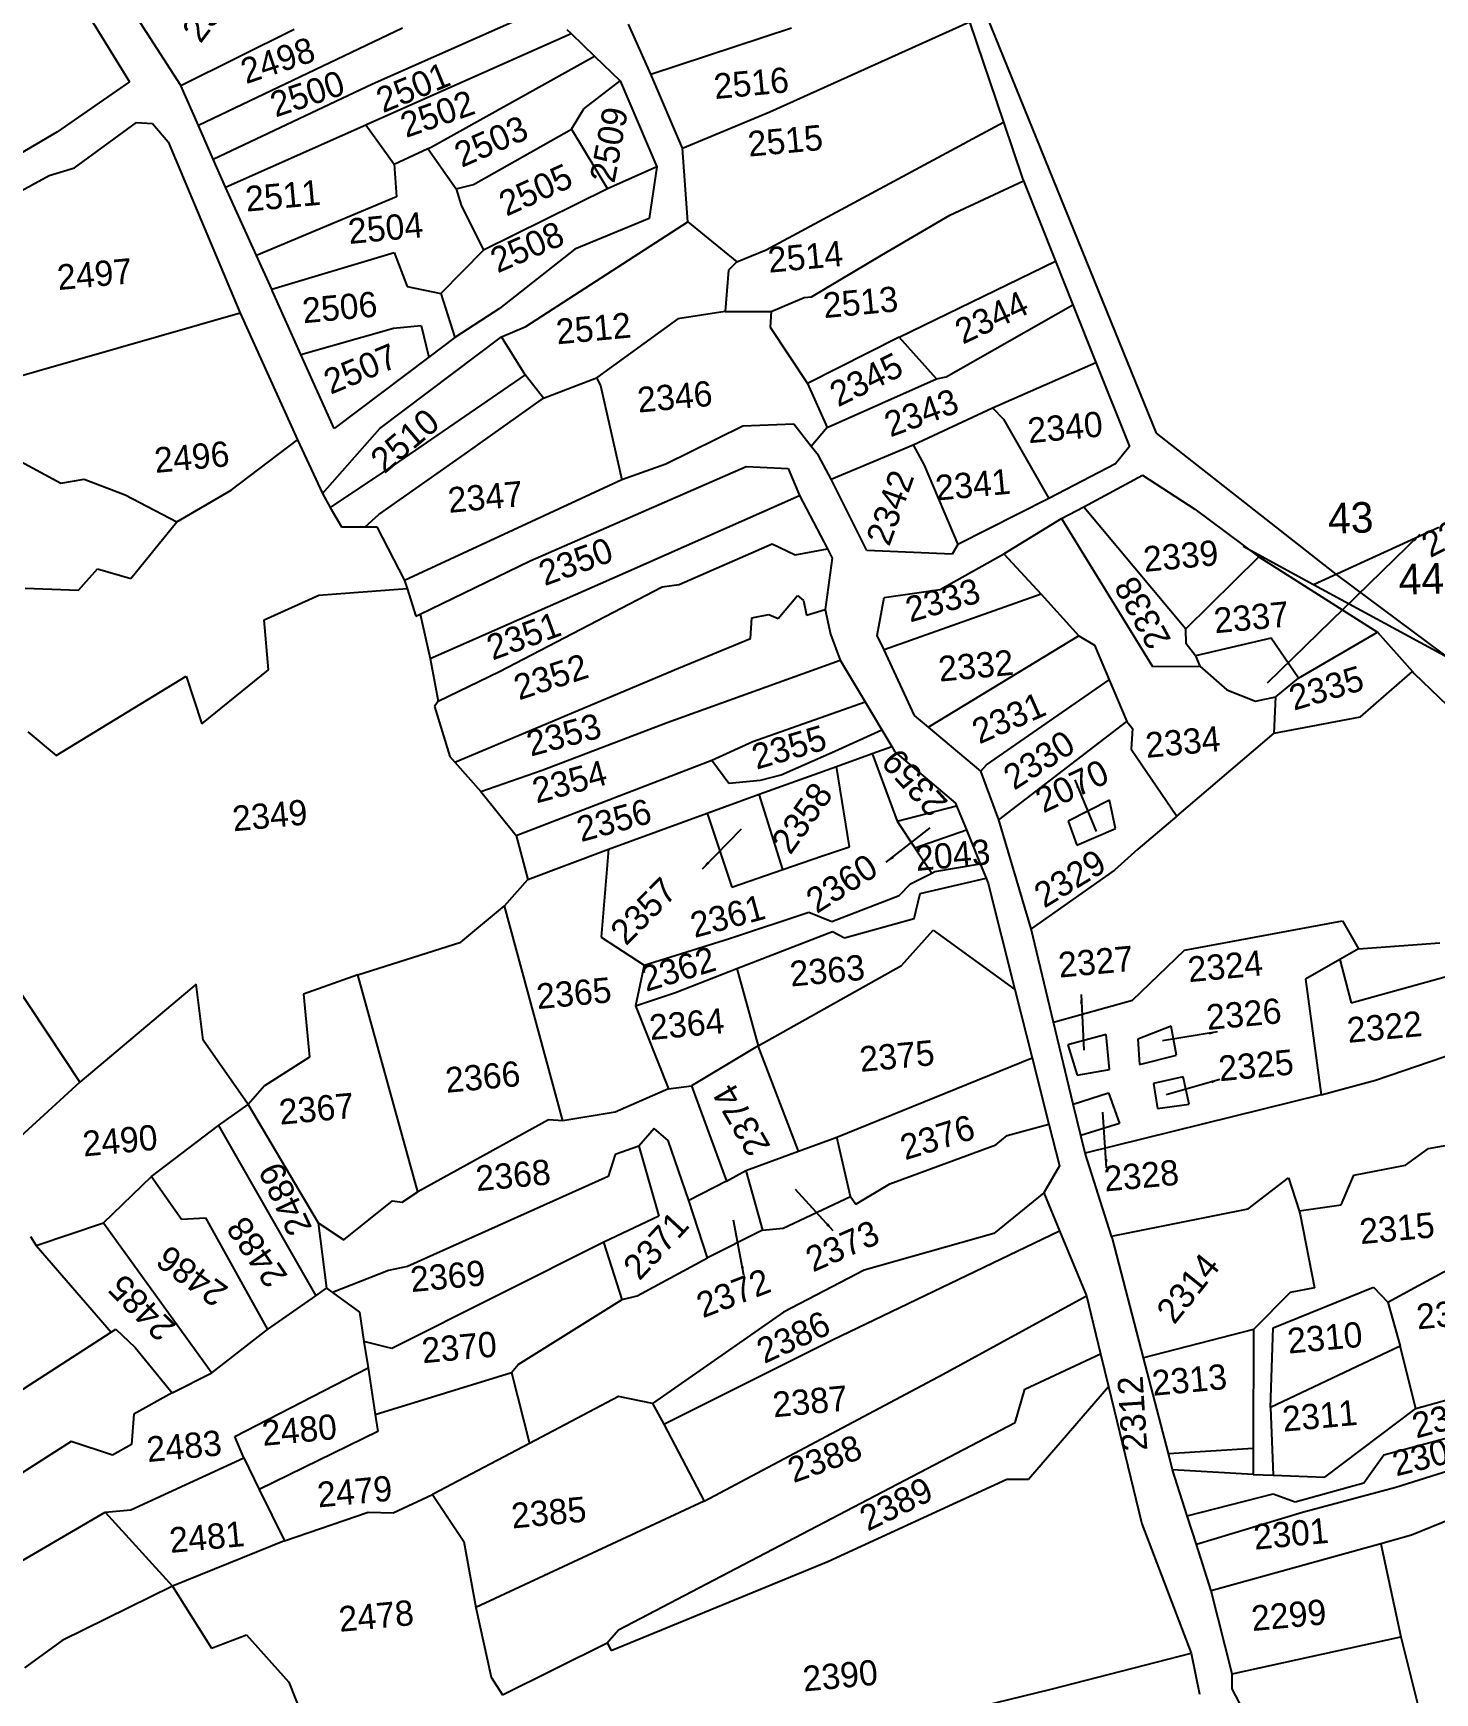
# Model space of a CAD drawing. Header units: metres. Extents: x 277585 to 230369286191, y 2057030 to 115415464409.
# Drawn here: x 278152.8 to 278559, y 2059561.3 to 2060042.1 of the extents above; entities that cross this region are included whole.
import ezdxf
from ezdxf.enums import TextEntityAlignment as Align

# ---------------------------------------------------------------- set-up
doc = ezdxf.new("R2010")
doc.units = ezdxf.units.M
doc.header["$MEASUREMENT"] = 0
for name, color, linetype in [('POLY_PARCEL', 6, 'Continuous'), ('POLY_ROAD', 30, 'Continuous'), ('TEXT_PARCEL', 7, 'Continuous'), ('V_BOUND_LINE', 7, 'Continuous')]:
    doc.layers.add(name, color=color, linetype=linetype)
doc.styles.add('TEXT_MAP', font='', dxfattribs={"height": 1.8})
doc.styles.get('TEXT_MAP').set_extended_font_data('Kruti Dev 050')
doc.dimstyles.get("Standard").update_dxf_attribs({"dimtxt": 0.18, "dimasz": 0.18, "dimexe": 0.18, "dimexo": 0.0625, "dimgap": 0.09, "dimtad": 0, "dimtih": 1, "dimtoh": 1, "dimdec": 4, "dimzin": 0, "dimdsep": 46, "dimtxsty": 'Standard', "dimcen": 0.09, "dimadec": 0, "dimazin": 0, "dimtfac": 1, "dimtdec": 4, "dimtofl": 0, "dimtmove": 0, "dimatfit": 3, "dimfxl": 1, "dimtolj": 1, "dimtzin": 0, "dimarcsym": 0})

msp = doc.modelspace()

# ---------------------------------------------------------------- linework, layer by layer
at = {"layer": 'POLY_PARCEL'}
for p, q in [((278251.17, 2060027.43), (278305.03, 2060051.34)), ((278195.59, 2060026.97), (278228.46, 2060043.27)), ((278259.89, 2060043.57), (278200.73, 2060015.36)), ((278249.81, 2060015.86), (278308.7, 2060042.04)), ((278331.82, 2060030.28), (278372.58, 2060043.67)), ((278366.29, 2060019.32), (278424.15, 2060045.42)), ((278267.98, 2060009.04), (278315.55, 2060035.48)), ((278205.04, 2060005.62), (278251.17, 2060027.43)), ((278312.46, 2060020.24), (278322.98, 2060028.37)), ((278308.88, 2060014.31), (278312.46, 2060020.24)), ((278341.04, 2060008.78), (278366.29, 2060019.32)), ((278208.62, 2059997.53), (278249.25, 2060015.61)), ((278249.25, 2060015.61), (278249.81, 2060015.86)), ((278249.25, 2060015.61), (278257.48, 2060004.17)), ((278280.42, 2059998.28), (278308.88, 2060014.31)), ((278308.88, 2060014.31), (278319.25, 2059997.03)), ((278365.26, 2059979.32), (278434.01, 2060016.36)), ((278257.48, 2060004.17), (278267.2, 2060008.68)), ((278267.2, 2060008.68), (278267.98, 2060009.04)), ((278267.2, 2060008.68), (278275.42, 2059997.08)), ((278257.48, 2060004.17), (278258.11, 2059994.74)), ((278333.6, 2060003.4), (278319.25, 2059997.03)), ((278418.52, 2059989.42), (278439.83, 2059999.35)), ((278258.11, 2059994.74), (278217.57, 2059977.74)), ((278275.42, 2059997.08), (278280.42, 2059998.28)), ((278275.42, 2059997.08), (278276.84, 2059992.35)), ((278319.25, 2059997.03), (278283.34, 2059979.24)), ((278276.84, 2059992.35), (278283.34, 2059979.24)), ((278398.69, 2059977.83), (278418.52, 2059989.42)), ((278342.57, 2059987.45), (278356.76, 2059975.87)), ((278283.34, 2059979.24), (278270.95, 2059966.73)), ((278356.76, 2059975.87), (278365.26, 2059979.32)), ((278222, 2059967.96), (278257.42, 2059978.61)), ((278257.42, 2059978.61), (278261.26, 2059968.75)), ((278356.76, 2059975.87), (278354.37, 2059973.5)), ((278378.42, 2059965.73), (278398.69, 2059977.83)), ((278403.75, 2059954.07), (278449.12, 2059976.05)), ((278354.37, 2059973.5), (278353.34, 2059961.53)), ((278261.26, 2059968.75), (278270.95, 2059966.73)), ((278270.95, 2059966.73), (278275.08, 2059953.96)), ((278366.69, 2059961.54), (278376.3, 2059965.53)), ((278376.3, 2059965.53), (278378.42, 2059965.73)), ((278212.79, 2059961.03), (278126.33, 2059936.2)), ((278353.34, 2059961.53), (278339.68, 2059959.36)), ((278353.34, 2059961.53), (278366.69, 2059961.54)), ((278366.69, 2059961.54), (278366.4, 2059957)), ((278417.42, 2059942.52), (278454.14, 2059963.47)), ((278230.44, 2059949.07), (278257.27, 2059956.7)), ((278257.27, 2059956.7), (278265.24, 2059957.44)), ((278265.24, 2059957.44), (278267.49, 2059948.26)), ((278339.68, 2059959.36), (278316.1, 2059942.31)), ((278366.4, 2059957), (278377.19, 2059940.67)), ((278295.39, 2059943.11), (278288.56, 2059954.18)), ((278403.75, 2059954.07), (278377.19, 2059940.67)), ((278414.62, 2059942.02), (278403.75, 2059954.07)), ((278430.86, 2059933.55), (278460.83, 2059946.72)), ((278295.39, 2059943.11), (278258.71, 2059917.96)), ((278300.73, 2059936.36), (278295.39, 2059943.11)), ((278300.73, 2059936.36), (278316.1, 2059942.31)), ((278316.1, 2059942.31), (278317.26, 2059940.04)), ((278382.9, 2059927.9), (278414.62, 2059942.02)), ((278414.62, 2059942.02), (278417.42, 2059942.52)), ((278277.99, 2059920.23), (278300.73, 2059936.36)), ((278317.26, 2059940.04), (278323.46, 2059912.74)), ((278377.19, 2059940.67), (278382.9, 2059927.9)), ((278407.85, 2059922.86), (278430.86, 2059933.55)), ((278430.86, 2059933.55), (278434.01, 2059930.28)), ((278382.9, 2059927.9), (278378.33, 2059922.42)), ((278434.01, 2059930.28), (278447.17, 2059907.32)), ((278141.03, 2059922.44), (278160.88, 2059911.73)), ((278210.19, 2059909.76), (278229.42, 2059924.27)), ((278384.06, 2059912.88), (278407.85, 2059922.86)), ((278407.85, 2059922.86), (278411.01, 2059916.97)), ((278258.71, 2059917.96), (278238.95, 2059904.7)), ((278253, 2059902.7), (278277.99, 2059920.23)), ((278411.01, 2059916.97), (278420.76, 2059894.03)), ((278160.88, 2059911.73), (278167.62, 2059912.93)), ((278167.62, 2059912.93), (278179.48, 2059908.33)), ((278179.48, 2059908.33), (278194.48, 2059900.59)), ((278194.48, 2059900.59), (278210.19, 2059909.76)), ((278236.64, 2059908.72), (278238.95, 2059904.7)), ((278325.38, 2059886.3), (278374.93, 2059908.14)), ((278238.95, 2059904.7), (278242.17, 2059899.08)), ((278249.02, 2059899.08), (278253, 2059902.7)), ((278457.26, 2059904.93), (278486.84, 2059869.51)), ((278181.13, 2059884.16), (278194.48, 2059900.59)), ((278242.17, 2059899.08), (278249.02, 2059899.08)), ((278249.02, 2059899.08), (278252.39, 2059899.08)), ((278252.39, 2059899.08), (278260.48, 2059883.57)), ((278450.85, 2059901.5), (278477.16, 2059858.63)), ((278523.85, 2059882.42), (278560.22, 2059898.97)), ((278340, 2059882.43), (278366.95, 2059894.21)), ((278366.95, 2059894.21), (278373.66, 2059891.03)), ((278373.66, 2059891.03), (278382.99, 2059892.7)), ((278434.1, 2059891.31), (278444.97, 2059879.57)), ((278486.84, 2059869.51), (278508.01, 2059890.42)), ((278166.02, 2059880.75), (278171.44, 2059886.97)), ((278171.44, 2059886.97), (278181.13, 2059884.16)), ((278267.85, 2059860.98), (278325.38, 2059886.3)), ((278150.54, 2059881.31), (278166.02, 2059880.75)), ((278219.81, 2059872.17), (278235.6, 2059879.27)), ((278235.6, 2059879.27), (278261.22, 2059881.23)), ((278287.93, 2059857.15), (278335.08, 2059881.74)), ((278335.08, 2059881.74), (278340, 2059882.43)), ((278368.73, 2059872.52), (278374.29, 2059879.21)), ((278374.29, 2059879.21), (278376.09, 2059877.72)), ((278444.97, 2059879.57), (278399.4, 2059863.43)), ((278444.97, 2059879.57), (278455.83, 2059867.52)), ((278264.97, 2059873.77), (278267.85, 2059860.98)), ((278361.11, 2059872.76), (278366.01, 2059873.69)), ((278366.01, 2059873.69), (278368.73, 2059872.52)), ((278376.09, 2059877.72), (278376.96, 2059873.52)), ((278376.96, 2059873.52), (278382.32, 2059875.17)), ((278221.06, 2059857.66), (278219.81, 2059872.17)), ((278360.71, 2059866.78), (278361.11, 2059872.76)), ((278487, 2059865.25), (278486.84, 2059869.51)), ((278519.55, 2059855.21), (278542.43, 2059868.6)), ((278339.88, 2059858.19), (278360.71, 2059866.78)), ((278455.83, 2059867.52), (278412.32, 2059841.02)), ((278455.83, 2059867.52), (278460.36, 2059864.85)), ((278460.36, 2059864.85), (278464.66, 2059854.74)), ((278489.71, 2059861.7), (278487, 2059865.25)), ((278511.57, 2059866.82), (278489.71, 2059861.7)), ((278519.55, 2059855.21), (278511.57, 2059866.82)), ((278267.85, 2059860.98), (278270.19, 2059848.61)), ((278336.6, 2059842.45), (278386.71, 2059860.47)), ((278489.71, 2059861.7), (278490.94, 2059858.72)), ((278159.48, 2059832.88), (278197.18, 2059855.87)), ((278197.18, 2059855.87), (278201.72, 2059842.01)), ((278201.72, 2059842.01), (278221.06, 2059857.66)), ((278270.19, 2059848.61), (278287.93, 2059857.15)), ((278298.49, 2059840.8), (278339.88, 2059858.19)), ((278429.13, 2059830.11), (278464.66, 2059854.74)), ((278464.66, 2059854.74), (278469.79, 2059842.69)), ((278477.16, 2059858.63), (278490.94, 2059858.72)), ((278490.94, 2059858.72), (278498.71, 2059851.85)), ((278512.92, 2059849.84), (278519.55, 2059855.21)), ((278537.46, 2059844.05), (278552.58, 2059857.17)), ((278498.71, 2059851.85), (278507.09, 2059848.59)), ((278507.09, 2059848.59), (278512.92, 2059849.84)), ((278512.47, 2059839.35), (278512.92, 2059849.84)), ((278270.19, 2059848.61), (278269.14, 2059847.09)), ((278269.14, 2059847.09), (278273.59, 2059832.54)), ((278361.36, 2059836.91), (278393.9, 2059848.42)), ((278275.01, 2059830.95), (278298.49, 2059840.8)), ((278300.33, 2059828.61), (278336.6, 2059842.45)), ((278385.14, 2059834.14), (278398.78, 2059840.25)), ((278432.68, 2059814.19), (278469.79, 2059842.69)), ((278469.79, 2059842.69), (278471.4, 2059840.7)), ((278471.4, 2059840.7), (278471.01, 2059834.73)), ((278512.47, 2059839.35), (278537.46, 2059844.05)), ((278151.27, 2059839.69), (278159.48, 2059832.88)), ((278349.5, 2059831.53), (278361.36, 2059836.91)), ((278395.94, 2059833.38), (278401.66, 2059835.43)), ((278484.23, 2059815.29), (278512.47, 2059839.35)), ((278273.59, 2059832.54), (278275.01, 2059830.95)), ((278275.01, 2059830.95), (278282.61, 2059822.45)), ((278292.83, 2059809.62), (278349.5, 2059831.53)), ((278349.5, 2059831.53), (278354.4, 2059824.86)), ((278369.63, 2059827.23), (278385.14, 2059834.14)), ((278385.67, 2059829.69), (278395.94, 2059833.38)), ((278395.94, 2059833.38), (278403.22, 2059813.86)), ((278471.01, 2059834.73), (278484.23, 2059815.29)), ((278282.61, 2059822.45), (278300.33, 2059828.61)), ((278354.4, 2059824.86), (278363.59, 2059825.72)), ((278363.25, 2059821.65), (278385.67, 2059829.69)), ((278363.59, 2059825.72), (278369.63, 2059827.23)), ((278389.42, 2059806.4), (278385.67, 2059829.69)), ((278427.48, 2059828.29), (278429.13, 2059830.11)), ((278282.61, 2059822.45), (278292.83, 2059809.62)), ((278348.16, 2059816.14), (278363.25, 2059821.65)), ((278370.06, 2059799.84), (278363.25, 2059821.65)), ((278114.21, 2059816.75), (278166.39, 2059738.16)), ((278319.58, 2059805.7), (278348.16, 2059816.14)), ((278348.16, 2059816.14), (278355.34, 2059794.67)), ((278403.22, 2059813.86), (278420.43, 2059818.25)), ((278464.79, 2059819.89), (278452.76, 2059813.78)), ((278466.5, 2059811.74), (278464.79, 2059819.89)), ((278403.22, 2059813.86), (278408.37, 2059806.09)), ((278408.37, 2059806.09), (278423.26, 2059811.33)), ((278452.76, 2059813.78), (278455.3, 2059806.89)), ((278455.3, 2059806.89), (278466.5, 2059811.74)), ((278484.23, 2059815.29), (278473, 2059805.69)), ((278292.83, 2059809.62), (278296.16, 2059796.87)), ((278381.58, 2059803.77), (278389.42, 2059806.4)), ((278408.37, 2059806.09), (278413.23, 2059798.76)), ((278296.16, 2059796.87), (278319.58, 2059805.7)), ((278319.58, 2059805.7), (278317.47, 2059780.21)), ((278370.06, 2059799.84), (278381.58, 2059803.77)), ((278414.09, 2059799.19), (278427.28, 2059801.47)), ((278473, 2059805.69), (278466.2, 2059799.6)), ((278289.47, 2059789.26), (278296.16, 2059796.87)), ((278355.34, 2059794.67), (278370.06, 2059799.84)), ((278407.05, 2059795.69), (278413.23, 2059798.76)), ((278409.88, 2059792.89), (278428.97, 2059797.34)), ((278413.23, 2059798.76), (278414.09, 2059799.19)), ((278466.2, 2059799.6), (278442.09, 2059782.62)), ((278384.3, 2059784.78), (278403.8, 2059792.3)), ((278403.8, 2059792.3), (278407.05, 2059795.69)), ((278408.18, 2059785.59), (278409.88, 2059792.89)), ((278276.8, 2059778.77), (278289.47, 2059789.26)), ((278306.32, 2059726.98), (278289.47, 2059789.26)), ((278354.58, 2059779.87), (278377.63, 2059787.48)), ((278377.63, 2059787.48), (278384.3, 2059784.78)), ((278387.91, 2059780.02), (278408.18, 2059785.59)), ((278404.46, 2059772.04), (278413.69, 2059782.2)), ((278413.69, 2059782.2), (278437.35, 2059765.03)), ((278486.5, 2059776.4), (278532.29, 2059784.95)), ((278532.29, 2059784.95), (278536.85, 2059776.82)), ((278246.94, 2059769.28), (278276.8, 2059778.77)), ((278317.47, 2059780.21), (278329.87, 2059772.1)), ((278329.87, 2059772.1), (278354.58, 2059779.87)), ((278356.76, 2059771.12), (278384.49, 2059781.87)), ((278384.49, 2059781.87), (278387.91, 2059780.02)), ((278536.85, 2059776.82), (278560.46, 2059778.54)), ((278471.45, 2059761.94), (278486.5, 2059776.4)), ((278531.45, 2059773.72), (278521.51, 2059768.02)), ((278536.85, 2059776.82), (278531.45, 2059773.72)), ((278531.45, 2059773.72), (278534.74, 2059761.18)), ((278246.94, 2059769.28), (278231.22, 2059763.71)), ((278264.27, 2059706.4), (278246.94, 2059769.28)), ((278329.87, 2059772.1), (278327.38, 2059760.31)), ((278338.93, 2059764.2), (278356.76, 2059771.12)), ((278356.76, 2059771.12), (278362.89, 2059748.69)), ((278362.89, 2059748.69), (278404.46, 2059772.04)), ((278521.51, 2059768.02), (278526.06, 2059734.48)), ((278534.74, 2059761.18), (278564.4, 2059769.41)), ((278200.12, 2059766.62), (278166.39, 2059738.16)), ((278202.07, 2059750.36), (278200.12, 2059766.62)), ((278231.22, 2059763.71), (278232.92, 2059745.47)), ((278327.38, 2059760.31), (278338.93, 2059764.2)), ((278327.38, 2059760.31), (278336.98, 2059736.31)), ((278448.5, 2059755.6), (278471.45, 2059761.94)), ((278482.61, 2059754.42), (278472.98, 2059750.68)), ((278484.11, 2059746.01), (278482.61, 2059754.42)), ((278215.14, 2059731.69), (278202.07, 2059750.36)), ((278362.89, 2059748.69), (278343.61, 2059737.15)), ((278374.6, 2059718.2), (278362.89, 2059748.69)), ((278463.82, 2059751.96), (278452.69, 2059749.02)), ((278452.69, 2059749.02), (278455.41, 2059740.25)), ((278464.77, 2059741.83), (278463.82, 2059751.96)), ((278472.98, 2059750.68), (278473.42, 2059743.35)), ((278541.82, 2059738.8), (278575.45, 2059750.25)), ((278232.92, 2059745.47), (278219.83, 2059737.11)), ((278385.71, 2059722.24), (278442.34, 2059745.21)), ((278473.42, 2059743.35), (278484.11, 2059746.01)), ((278455.41, 2059740.25), (278464.77, 2059741.83)), ((278486.11, 2059739.78), (278477.5, 2059737.79)), ((278487.8, 2059731.86), (278486.11, 2059739.78)), ((278526.06, 2059734.48), (278541.82, 2059738.8)), ((278166.39, 2059738.16), (278139.64, 2059713.81)), ((278219.83, 2059737.11), (278215.14, 2059731.69)), ((278336.98, 2059736.31), (278321.46, 2059729.47)), ((278336.98, 2059736.31), (278343.61, 2059737.15)), ((278343.61, 2059737.15), (278353.76, 2059709.53)), ((278454.22, 2059731.85), (278464.44, 2059735.15)), ((278526.06, 2059734.48), (278457.65, 2059717.61)), ((278464.44, 2059735.15), (278467.65, 2059726.19)), ((278477.5, 2059737.79), (278478.66, 2059730.54)), ((278206.53, 2059725.66), (278215.14, 2059731.69)), ((278215.14, 2059731.69), (278235.44, 2059697.44)), ((278321.46, 2059729.47), (278306.32, 2059726.98)), ((278478.66, 2059730.54), (278487.8, 2059731.86)), ((278187.12, 2059710.87), (278206.53, 2059725.66)), ((278206.53, 2059725.66), (278234.73, 2059676.29)), ((278302.18, 2059727.24), (278264.27, 2059706.4)), ((278306.32, 2059726.98), (278302.18, 2059727.24)), ((278332.84, 2059724.79), (278328.34, 2059719.61)), ((278336.85, 2059721.27), (278332.84, 2059724.79)), ((278435.04, 2059722.72), (278447.15, 2059726.06)), ((278467.65, 2059726.19), (278456.41, 2059722.77)), ((278328.34, 2059719.61), (278321.51, 2059717.28)), ((278328.34, 2059719.61), (278334.12, 2059699.37)), ((278342.8, 2059703.86), (278336.85, 2059721.27)), ((278374.6, 2059718.2), (278385.71, 2059722.24)), ((278389.69, 2059705.08), (278385.71, 2059722.24)), ((278401.05, 2059708.74), (278431.83, 2059720.04)), ((278431.83, 2059720.04), (278435.04, 2059722.72)), ((278557.21, 2059719.01), (278565.86, 2059720.52)), ((278321.51, 2059717.28), (278319.51, 2059710.82)), ((278359.32, 2059712.64), (278374.6, 2059718.2)), ((278550.53, 2059714.11), (278557.21, 2059719.01)), ((278173.21, 2059697.45), (278187.12, 2059710.87)), ((278187.12, 2059710.87), (278195.85, 2059698.48)), ((278319.51, 2059710.82), (278261.3, 2059684.83)), ((278353.76, 2059709.53), (278359.32, 2059712.64)), ((278359.32, 2059712.64), (278364.18, 2059695.34)), ((278504.88, 2059701.54), (278516.64, 2059710.48)), ((278516.64, 2059710.48), (278519.66, 2059700.96)), ((278531.87, 2059702.63), (278535.58, 2059711.29)), ((278535.58, 2059711.29), (278550.53, 2059714.11)), ((278259.79, 2059703.38), (278264.27, 2059706.4)), ((278353.76, 2059709.53), (278342.8, 2059703.86)), ((278391.2, 2059702.84), (278401.05, 2059708.74)), ((278445.75, 2059706.17), (278431.19, 2059694.32)), ((278242.83, 2059692.5), (278256.94, 2059703.77)), ((278256.94, 2059703.77), (278259.79, 2059703.38)), ((278348.24, 2059687.27), (278342.8, 2059703.86)), ((278370.19, 2059695.9), (278389.69, 2059705.08)), ((278389.69, 2059705.08), (278391.2, 2059702.84)), ((278465.35, 2059693.56), (278504.88, 2059701.54)), ((278519.66, 2059700.96), (278531.87, 2059702.63)), ((278519.66, 2059700.96), (278520.01, 2059699.86)), ((278153.69, 2059690.87), (278173.21, 2059697.45)), ((278173.21, 2059697.45), (278204.62, 2059653.96)), ((278195.85, 2059698.48), (278202.74, 2059698.91)), ((278202.74, 2059698.91), (278220.77, 2059666.5)), ((278235.44, 2059697.44), (278237.85, 2059678.48)), ((278235.44, 2059697.44), (278242.83, 2059692.5)), ((278334.12, 2059699.37), (278318.25, 2059691.81)), ((278364.18, 2059695.34), (278370.19, 2059695.9)), ((278520.01, 2059699.86), (278524.13, 2059678.63)), ((278554.25, 2059679.3), (278588.19, 2059697.66)), ((278152.08, 2059693.49), (278153.69, 2059690.87)), ((278153.69, 2059690.87), (278175.47, 2059665.75)), ((278318.25, 2059691.81), (278256.8, 2059660.98)), ((278323.48, 2059675.2), (278318.25, 2059691.81)), ((278364.18, 2059695.34), (278348.24, 2059687.27)), ((278384.47, 2059663.56), (278450.28, 2059695.13)), ((278431.19, 2059694.32), (278393.64, 2059683.68)), ((278327.83, 2059676.27), (278348.24, 2059687.27)), ((278255.78, 2059683.67), (278239.58, 2059677.22)), ((278261.3, 2059684.83), (278255.78, 2059683.67)), ((278393.64, 2059683.68), (278370.3, 2059671.55)), ((278220.77, 2059666.5), (278234.73, 2059676.29)), ((278234.73, 2059676.29), (278237.85, 2059678.48)), ((278237.85, 2059678.48), (278239.58, 2059677.22)), ((278239.58, 2059677.22), (278247.37, 2059671.57)), ((278323.48, 2059675.2), (278327.83, 2059676.27)), ((278517.12, 2059677.26), (278506.48, 2059666.53)), ((278512.13, 2059667.06), (278541.22, 2059678.8)), ((278524.13, 2059678.63), (278517.12, 2059677.26)), ((278541.22, 2059678.8), (278545.43, 2059674.44)), ((278545.43, 2059674.44), (278554.25, 2059679.3)), ((278247.37, 2059671.57), (278248.7, 2059663.05)), ((278293.4, 2059656.38), (278323.48, 2059675.2)), ((278370.3, 2059671.55), (278332.27, 2059645.06)), ((278416.58, 2059653.57), (278458.03, 2059676.24)), ((278545.43, 2059674.44), (278549, 2059661.7)), ((278511.43, 2059643.95), (278512.13, 2059667.06)), ((278117.43, 2059628.35), (278175.47, 2059665.75)), ((278175.47, 2059665.75), (278176.82, 2059666.61)), ((278176.82, 2059666.61), (278182.41, 2059661.32)), ((278204.62, 2059653.96), (278220.77, 2059666.5)), ((278256.8, 2059660.98), (278248.7, 2059663.05)), ((278248.7, 2059663.05), (278249.89, 2059655.4)), ((278335.64, 2059639.1), (278384.47, 2059663.56)), ((278506.48, 2059666.53), (278474.57, 2059658.35)), ((278506.48, 2059666.53), (278506.38, 2059632.1)), ((278182.41, 2059661.32), (278193.1, 2059648.13)), ((278440.16, 2059649.2), (278462.12, 2059659.47)), ((278549, 2059661.7), (278511.43, 2059643.95)), ((278553.54, 2059643.6), (278549, 2059661.7)), ((278193.1, 2059648.13), (278204.62, 2059653.96)), ((278211.32, 2059635.53), (278249.89, 2059655.4)), ((278249.89, 2059655.4), (278251.99, 2059641.91)), ((278251.99, 2059641.91), (278291.45, 2059654.04)), ((278291.45, 2059654.04), (278293.4, 2059656.38)), ((278291.45, 2059654.04), (278296.64, 2059633.54)), ((278347.24, 2059616.8), (278416.58, 2059653.57)), ((278193.1, 2059648.13), (278182.02, 2059642)), ((278437.37, 2059639.63), (278440.16, 2059649.2)), ((278441.29, 2059623.12), (278464.43, 2059649.99)), ((278553.54, 2059643.6), (278568.82, 2059647.87)), ((278322.47, 2059647.12), (278296.64, 2059633.54)), ((278332.27, 2059645.06), (278322.47, 2059647.12)), ((278332.27, 2059645.06), (278335.64, 2059639.1)), ((278511.43, 2059643.95), (278512.14, 2059624.28)), ((278527.1, 2059623.79), (278553.54, 2059643.6)), ((278544.25, 2059630.26), (278603.2, 2059645.94)), ((278182.02, 2059642), (278181.29, 2059633.24)), ((278251.99, 2059641.91), (278252.76, 2059637.01)), ((278322.47, 2059579.49), (278437.37, 2059639.63)), ((278335.64, 2059639.1), (278347.24, 2059616.8)), ((278611.31, 2059640.88), (278547.68, 2059620.76)), ((278163.83, 2059634.12), (278110.27, 2059599.67)), ((278175.85, 2059630.15), (278163.83, 2059634.12)), ((278181.29, 2059633.24), (278175.85, 2059630.15)), ((278213.93, 2059629.3), (278211.32, 2059635.53)), ((278252.76, 2059637.01), (278218.38, 2059620.17)), ((278296.64, 2059633.54), (278268.54, 2059618.76)), ((278181.12, 2059614.24), (278213.93, 2059629.3)), ((278213.93, 2059629.3), (278218.38, 2059620.17)), ((278481.81, 2059630.58), (278506.38, 2059632.1)), ((278506.38, 2059632.1), (278506.36, 2059624.47)), ((278538.46, 2059622.08), (278544.25, 2059630.26)), ((278506.36, 2059624.47), (278483.03, 2059625.9)), ((278506.36, 2059624.47), (278512.14, 2059624.28)), ((278512.14, 2059624.28), (278527.1, 2059623.79)), ((278218.38, 2059620.17), (278225.63, 2059605.3)), ((278257.13, 2059613.37), (278268.54, 2059618.76)), ((278268.54, 2059618.76), (278277.61, 2059605.1)), ((278383.09, 2059599.3), (278435, 2059623.18)), ((278435, 2059623.18), (278441.29, 2059623.12)), ((278487.27, 2059612.58), (278512.19, 2059618.91)), ((278512.19, 2059618.91), (278518.59, 2059616.6)), ((278518.59, 2059616.6), (278538.46, 2059622.08)), ((278547.68, 2059620.76), (278520.7, 2059613.52)), ((278586.93, 2059621.05), (278552.22, 2059606.91)), ((278173.75, 2059613.59), (278181.12, 2059614.24)), ((278347.24, 2059616.8), (278281.12, 2059585.95)), ((278135.09, 2059591.07), (278173.75, 2059613.59)), ((278173.75, 2059613.59), (278193.22, 2059592.12)), ((278225.63, 2059605.3), (278249.96, 2059613.57)), ((278249.96, 2059613.57), (278257.13, 2059613.37)), ((278520.7, 2059613.52), (278489.92, 2059604.27)), ((278225.63, 2059605.3), (278193.22, 2059592.12)), ((278277.61, 2059605.1), (278281.12, 2059585.95)), ((278543.38, 2059604.45), (278494.21, 2059590.79)), ((278552.22, 2059606.91), (278543.38, 2059604.45)), ((278543.38, 2059604.45), (278549.13, 2059577.52)), ((278320.31, 2059573.54), (278383.09, 2059599.3)), ((278193.22, 2059592.12), (278161.2, 2059576.41)), ((278193.22, 2059592.12), (278204.5, 2059574.23)), ((278281.12, 2059585.95), (278285.6, 2059565.81)), ((278161.2, 2059576.41), (278150.3, 2059568.48)), ((278204.5, 2059574.23), (278214.7, 2059578.09)), ((278214.7, 2059578.09), (278226.9, 2059564.31)), ((278288.89, 2059560.7), (278319.14, 2059575.72)), ((278319.14, 2059575.72), (278322.47, 2059579.49)), ((278319.14, 2059575.72), (278320.31, 2059573.54)), ((278500.33, 2059566.76), (278549.13, 2059577.52)), ((278549.13, 2059577.52), (278556.64, 2059547.67)), ((278447.86, 2059562.36), (278488.42, 2059572.71)), ((278285.6, 2059565.81), (278288.89, 2059560.7)), ((278226.9, 2059564.31), (278233.84, 2059547)), ((278389.7, 2059548.18), (278447.86, 2059562.36))]:
    msp.add_line(p, q, dxfattribs=at)
at = {"layer": 'POLY_ROAD'}
for p, q in [((278195.59, 2060026.97), (278172.82, 2060062.34)), ((278478.32, 2059926.26), (278422.08, 2060064.82)), ((278166.41, 2060051.43), (278180.73, 2060028.08)), ((278307.53, 2060043.16), (278308.7, 2060042.04)), ((278308.7, 2060042.04), (278315.55, 2060035.48)), ((278331.82, 2060030.28), (278325.31, 2060044.79)), ((278424.15, 2060045.42), (278434.01, 2060016.36)), ((278315.55, 2060035.48), (278322.98, 2060028.37)), ((278180.73, 2060028.08), (278159.72, 2060013.5)), ((278322.98, 2060028.37), (278333.6, 2060003.4)), ((278341.04, 2060008.78), (278331.82, 2060030.28)), ((278200.73, 2060015.36), (278195.59, 2060026.97)), ((278159.72, 2060013.5), (278119.84, 2059990.03)), ((278164.86, 2060003.08), (278182.75, 2060016.28)), ((278182.75, 2060016.28), (278187.46, 2060016)), ((278187.46, 2060016), (278191.93, 2060010.65)), ((278205.04, 2060005.62), (278200.73, 2060015.36)), ((278434.01, 2060016.36), (278439.57, 2059999.99)), ((278191.93, 2060010.65), (278212.79, 2059961.03)), ((278342.57, 2059987.45), (278341.04, 2060008.78)), ((278208.62, 2059997.53), (278205.04, 2060005.62)), ((278333.6, 2060003.4), (278331.39, 2059988.41)), ((278108.42, 2059974.14), (278157.48, 2060000.95)), ((278157.48, 2060000.95), (278164.86, 2060003.08)), ((278439.57, 2059999.99), (278439.83, 2059999.35)), ((278439.83, 2059999.35), (278449.12, 2059976.05)), ((278217.57, 2059977.74), (278208.62, 2059997.53)), ((278295.62, 2059957.12), (278342.57, 2059987.45)), ((278331.39, 2059988.41), (278309.85, 2059979.56)), ((278309.85, 2059979.56), (278288, 2059962.38)), ((278222, 2059967.96), (278217.57, 2059977.74)), ((278449.12, 2059976.05), (278454.14, 2059963.47)), ((278222.24, 2059967.43), (278222, 2059967.96)), ((278230.44, 2059949.07), (278222.24, 2059967.43)), ((278212.79, 2059961.03), (278229.42, 2059924.27)), ((278288, 2059962.38), (278275.08, 2059953.96)), ((278454.14, 2059963.47), (278460.83, 2059946.72)), ((278288.56, 2059954.18), (278295.62, 2059957.12)), ((278253.28, 2059927.58), (278288.56, 2059954.18)), ((278275.08, 2059953.96), (278267.49, 2059948.26)), ((278240.02, 2059927.62), (278230.44, 2059949.07)), ((278267.49, 2059948.26), (278240.02, 2059927.62)), ((278460.83, 2059946.72), (278470.54, 2059922.39)), ((278236.64, 2059908.72), (278253.28, 2059927.58)), ((278358.46, 2059928.29), (278336.17, 2059917.31)), ((278373.25, 2059928.82), (278358.46, 2059928.29)), ((278378.33, 2059922.42), (278373.25, 2059928.82)), ((278229.42, 2059924.27), (278236.64, 2059908.72)), ((278380.45, 2059919.74), (278378.33, 2059922.42)), ((278470.54, 2059922.39), (278466.45, 2059917.35)), ((278530.91, 2059884.98), (278478.32, 2059926.26)), ((278336.17, 2059917.31), (278323.46, 2059912.74)), ((278384.06, 2059912.88), (278380.45, 2059919.74)), ((278466.45, 2059917.35), (278447.17, 2059907.32)), ((278323.46, 2059912.74), (278260.48, 2059883.57)), ((278296.82, 2059889.21), (278359.46, 2059916.62)), ((278359.46, 2059916.62), (278371.61, 2059916.03)), ((278371.61, 2059916.03), (278374.93, 2059908.14)), ((278394.46, 2059892.24), (278384.06, 2059912.88)), ((278457.26, 2059904.93), (278474.29, 2059914.04)), ((278474.29, 2059914.04), (278489.45, 2059904.23)), ((278374.93, 2059908.14), (278382.99, 2059892.7)), ((278447.17, 2059907.32), (278420.76, 2059894.03)), ((278450.85, 2059901.5), (278457.26, 2059904.93)), ((278489.45, 2059904.23), (278508.01, 2059890.42)), ((278434.1, 2059891.31), (278450.85, 2059901.5)), ((278382.99, 2059892.7), (278384.39, 2059890.03)), ((278420.76, 2059894.03), (278419.14, 2059891.15)), ((278264.97, 2059873.77), (278296.82, 2059889.21)), ((278384.39, 2059890.03), (278382.32, 2059875.17)), ((278419.14, 2059891.15), (278394.46, 2059892.24)), ((278415.63, 2059880.96), (278434.1, 2059891.31)), ((278508.01, 2059890.42), (278542.43, 2059868.6)), ((278260.48, 2059883.57), (278261.22, 2059881.23)), ((278576.91, 2059850.71), (278530.91, 2059884.98)), ((278261.22, 2059881.23), (278263.77, 2059873.19)), ((278397.45, 2059867.61), (278399.45, 2059878.58)), ((278399.45, 2059878.58), (278415.63, 2059880.96)), ((278263.77, 2059873.19), (278264.97, 2059873.77)), ((278382.32, 2059875.17), (278383.85, 2059867.97)), ((278542.43, 2059868.6), (278552.58, 2059857.17)), ((278383.85, 2059867.97), (278386.71, 2059860.47)), ((278399.4, 2059863.43), (278397.45, 2059867.61)), ((278386.71, 2059860.47), (278393.9, 2059848.42)), ((278408.24, 2059844.45), (278399.4, 2059863.43)), ((278552.58, 2059857.17), (278553.04, 2059856.64)), ((278553.04, 2059856.64), (278579.13, 2059831.46)), ((278393.9, 2059848.42), (278398.78, 2059840.25)), ((278398.78, 2059840.25), (278401.66, 2059835.43)), ((278412.32, 2059841.02), (278408.24, 2059844.45)), ((278427.48, 2059828.29), (278412.32, 2059841.02)), ((278401.66, 2059835.43), (278402.57, 2059833.9)), ((278402.57, 2059833.9), (278420.12, 2059819)), ((278432.68, 2059814.19), (278427.48, 2059828.29)), ((278420.12, 2059819), (278420.43, 2059818.25)), ((278420.43, 2059818.25), (278423.26, 2059811.33)), ((278423.26, 2059811.33), (278427.28, 2059801.47)), ((278442.09, 2059782.62), (278432.68, 2059814.19)), ((278427.28, 2059801.47), (278428.97, 2059797.34)), ((278428.97, 2059797.34), (278429.63, 2059795.72)), ((278429.63, 2059795.72), (278437.35, 2059765.03)), ((278448.5, 2059755.6), (278442.09, 2059782.62)), ((278437.35, 2059765.03), (278442.34, 2059745.21)), ((278454.22, 2059731.85), (278448.5, 2059755.6)), ((278442.34, 2059745.21), (278447.15, 2059726.06)), ((278456.41, 2059722.77), (278454.22, 2059731.85)), ((278447.15, 2059726.06), (278450.21, 2059713.92)), ((278457.65, 2059717.61), (278456.41, 2059722.77)), ((278465.35, 2059693.56), (278457.65, 2059717.61)), ((278450.21, 2059713.92), (278445.75, 2059706.17)), ((278445.75, 2059706.17), (278450.28, 2059695.13)), ((278450.28, 2059695.13), (278458.03, 2059676.24)), ((278465.57, 2059692.89), (278465.35, 2059693.56)), ((278474.57, 2059658.35), (278465.57, 2059692.89)), ((278458.03, 2059676.24), (278462.12, 2059659.47)), ((278462.12, 2059659.47), (278464.43, 2059649.99)), ((278481.81, 2059630.58), (278474.57, 2059658.35)), ((278464.43, 2059649.99), (278474.13, 2059610.22)), ((278483.03, 2059625.9), (278481.81, 2059630.58)), ((278487.27, 2059612.58), (278483.03, 2059625.9)), ((278474.13, 2059610.22), (278488.42, 2059572.71)), ((278489.92, 2059604.27), (278487.27, 2059612.58)), ((278494.21, 2059590.79), (278489.92, 2059604.27)), ((278500.33, 2059566.76), (278494.21, 2059590.79)), ((278488.42, 2059572.71), (278490.82, 2059560.85)), ((278500.3, 2059562.45), (278500.33, 2059566.76)), ((278513.43, 2059537.34), (278500.3, 2059562.45))]:
    msp.add_line(p, q, dxfattribs=at)
at = {"layer": 'V_BOUND_LINE'}
for p, q in [((278503.49, 2059893.48), (278523.85, 2059882.42)), ((278523.85, 2059882.42), (278571.46, 2059856.57))]:
    msp.add_line(p, q, dxfattribs=at)

# ---------------------------------------------------------------- texts
at = {"layer": 'TEXT_PARCEL', "style": 'TEXT_MAP'}
for s, rotation, p in [('2526', 52.7974, (278201.32, 2060038.91)), ('2498', 18.5564, (278214.53, 2060027.35)), ('2501', 22.4169, (278254.23, 2060018.93)), ('2516', 5.3225, (278350.42, 2060023.04)), ('2500', 18.5564, (278223.1, 2060017.69)), ('2502', 19.3518, (278260.9, 2060011.73)), ('2503', 23.7486, (278277.02, 2060003.09)), ('2509', 79.3693, (278321.26, 2059998.46)), ('2515', 5.3225, (278360.27, 2060006.35)), ('2505', 24.4924, (278290.01, 2059988.94)), ('2511', 5.3225, (278214.68, 2059990.42)), ('2504', 5.3225, (278244.45, 2059981.05)), ('2508', 23.4936, (278287.42, 2059972.51)), ('2514', 5.3225, (278366.1, 2059972.73)), ('2497', 5.3225, (278160.13, 2059967.69)), ('2506', 5.3225, (278231.17, 2059958.07)), ('2513', 5.3225, (278382.07, 2059959.57)), ('2344', 25.2961, (278422.25, 2059951.87)), ('2512', 5.3225, (278304.7, 2059951.97)), ('2507', 22.6681, (278239.03, 2059937.33)), ('2345', 26.3501, (278386.08, 2059933.68)), ('2346', 5.3225, (278328.26, 2059932.19)), ('2343', 20.2466, (278401.24, 2059924.99)), ('2510', 40.3006, (278254.59, 2059914.24)), ('2340', 5.3225, (278441.37, 2059923.32)), ('2496', 5.3225, (278188.3, 2059914.71)), ('2347', 5.3225, (278273.35, 2059903.14)), ('2342', 70.2943, (278400.92, 2059893.19)), ('2341', 5.3225, (278414.63, 2059906.7)), ('2336', 27.1137, (278557.68, 2059890.01)), ('2350', 20.0588, (278301.06, 2059881.89)), ('2339', 5.3225, (278474.88, 2059886.04)), ('2333', 16.1014, (278406.95, 2059871.35)), ('2338', 119.036, (278482.78, 2059866.38)), ('2351', 20.0588, (278285.97, 2059860.35)), ('2337', 5.3225, (278495.32, 2059868.25)), ('2352', 18.1638, (278293.65, 2059848.81)), ('2332', 5.3225, (278415.51, 2059854.24)), ('2335', 16.6267, (278518.17, 2059845.8)), ('2331', 23.7486, (278427.02, 2059836.02)), ('2353', 15.1624, (278297.04, 2059832.51)), ('2355', 16.271, (278362.44, 2059828.71)), ('2330', 32.7848, (278437.11, 2059822.6)), ('2334', 5.3225, (278475.47, 2059832.14)), ('2354', 15.1, (278298.68, 2059818.93)), ('2359', 132.2065, (278418.3, 2059819.35)), ('2070', 25.4492, (278445.59, 2059816.04)), ('2358', 54.4928, (278372.26, 2059803.8)), ('2349', 5.3225, (278210.91, 2059810.86)), ('2356', 15.3253, (278311.61, 2059807.72)), ('2043', 5.3225, (278408.79, 2059799.37)), ('2360', 32.5658, (278379.91, 2059786.87)), ('2329', 31.4063, (278445.85, 2059788.44)), ('2357', 45.2948, (278324.63, 2059777.51)), ('2361', 15.1833, (278344.52, 2059779.96)), ('2362', 17.0849, (278330.46, 2059764.32)), ('2327', 5.3225, (278450.25, 2059768.47)), ('2363', 5.3225, (278372.44, 2059765.89)), ('2324', 5.3225, (278487.77, 2059767.16)), ('2365', 5.3225, (278299.01, 2059759.35)), ('2364', 5.3225, (278331.72, 2059750.4)), ('2326', 5.3225, (278493.16, 2059753.31)), ('2322', 5.3225, (278533.93, 2059749.58)), ('2375', 5.3225, (278392.63, 2059741.16)), ('2366', 5.3225, (278272.6, 2059735.1)), ('2325', 5.3225, (278496.69, 2059738.45)), ('2367', 5.3225, (278224.43, 2059725.86)), ('2374', 120.1089, (278366.7, 2059719.59)), ('2490', 5.3225, (278167.49, 2059716.65)), ('2376', 17.2052, (278405.53, 2059715.54)), ('2368', 5.3225, (278281.4, 2059706.61)), ('2328', 5.3225, (278463.46, 2059706.5)), ('2489', 115.1308, (278233.8, 2059695.95)), ('2315', 5.3225, (278537.53, 2059691.25)), ('2488', 124.6265, (278226.85, 2059682.04)), ('2371', 47.1857, (278328.55, 2059680.43)), ('2373', 23.7486, (278378.81, 2059683.03)), ('2486', 144.0285, (278209.8, 2059678.55)), ('2369', 5.3225, (278262.46, 2059677.36)), ('2314', 51.2469, (278483.5, 2059667.71)), ('2485', 135.0048, (278194.57, 2059667.66)), ('2372', 21.2601, (278346.92, 2059669.75)), ('2386', 24.6033, (278364.71, 2059656.51)), ('2309', 5.3225, (278554.02, 2059666.55)), ('2310', 5.3225, (278516.64, 2059659.53)), ('2370', 5.3225, (278265.77, 2059656.74)), ('2312', 93.685, (278475.72, 2059631.5)), ('2313', 5.3225, (278477.38, 2059647.31)), ('2387', 5.3225, (278367.46, 2059641.07)), ('2306', 15.1833, (278553.65, 2059634.91)), ('2311', 5.3225, (278515.16, 2059636.91)), ('2480', 5.3225, (278219.46, 2059632.8)), ('2483', 5.3225, (278186.07, 2059628.1)), ('2388', 19.8895, (278373.17, 2059621.97)), ('2305', 14.0642, (278547.83, 2059623.95)), ('2479', 5.3225, (278235.49, 2059614.96)), ('2389', 26.1672, (278394.72, 2059607.93)), ('2385', 5.3225, (278291.73, 2059608.87)), ('2481', 5.3225, (278192.66, 2059601.78)), ('2301', 5.3225, (278506.82, 2059602.72)), ('2478', 5.3225, (278241.72, 2059578.91)), ('2299', 5.3225, (278506.18, 2059579.14)), ('2390', 5.3225, (278376.19, 2059561.63))]:
    msp.add_text(s, height=7.323, rotation=rotation, dxfattribs=at).set_placement(p)
for s, p in [('43', (278534.76, 2059897.31)), ('44', (278555.24, 2059879.61))]:
    msp.add_text(s, height=8.858, rotation=1.7537, dxfattribs=at).set_placement(p, align=Align.CENTER)

# ---------------------------------------------------------------- leaders
for points in [[(278554.71, 2059896.89), (278510.43, 2059853.8)], [(278454.73, 2059825.75), (278460.9, 2059810.81)], [(278346.76, 2059800.03), (278358.07, 2059811.57)], [(278400.07, 2059801.9), (278412.77, 2059811.9)], [(278456.51, 2059763.58), (278457.27, 2059747.44)], [(278496.07, 2059752.74), (278480.12, 2059750.14)], [(278496.72, 2059738.95), (278481.18, 2059734.5)], [(278463.91, 2059713.41), (278462.78, 2059729.53)], [(278384.66, 2059695.14), (278373.77, 2059707.08)], [(278358.74, 2059682.29), (278355.81, 2059698.19)]]:
    msp.add_leader(points, dimstyle='Standard', override={"dimtxt": 2.5, "dimasz": 2.5, "dimexe": 1.25, "dimexo": 0.625, "dimgap": 0.625, "dimtad": 1, "dimtih": 0, "dimtoh": 0, "dimzin": 8, "dimcen": 2.5, "dimtofl": 1})

doc.saveas('drawing.dxf')
